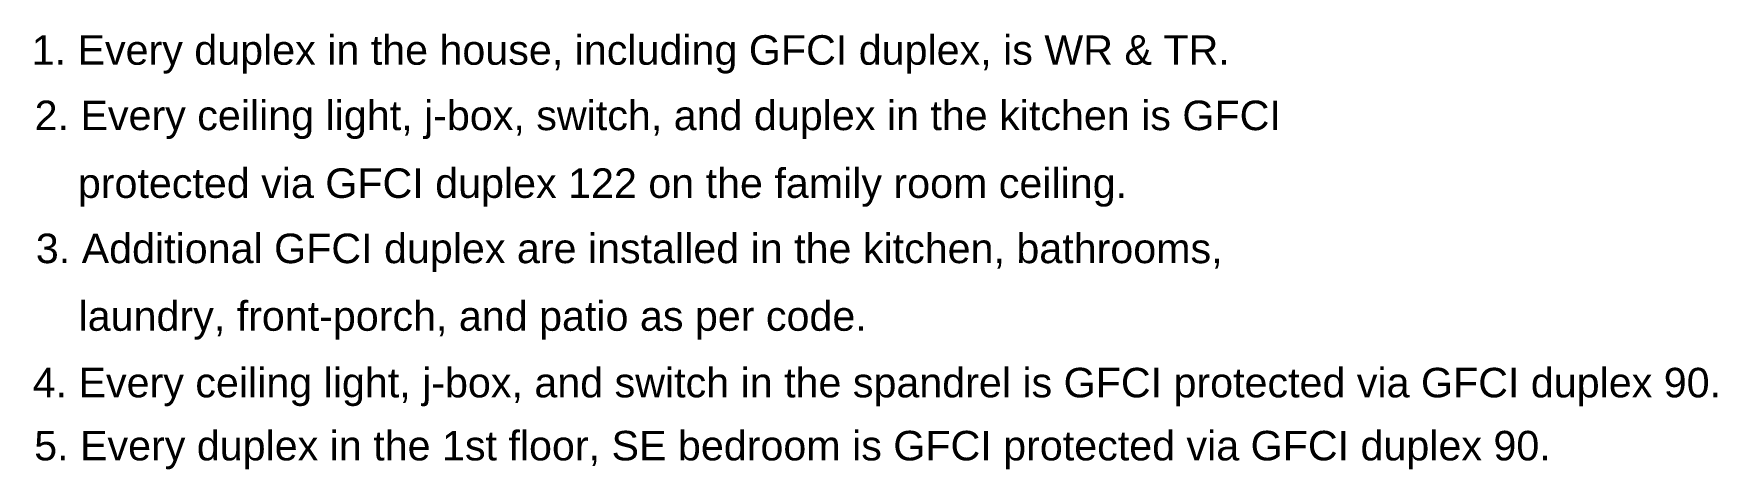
# Model space of a CAD drawing. Header units: inches. Extents: x 290 to 404, y -611 to -581.
import ezdxf

# ---------------------------------------------------------------- set-up
doc = ezdxf.new("R2010")
doc.units = ezdxf.units.IN
doc.header["$MEASUREMENT"] = 0
doc.layers.add('Title Block', color=7, linetype='Continuous')
doc.styles.get("Standard").update_dxf_attribs({"font": 'Arial.ttf', "height": 2})

msp = doc.modelspace()

# ---------------------------------------------------------------- texts
at = {"layer": 'Title Block', "lineweight": 5}
for s, p in [('1. Every duplex in the house, including GFCI duplex, is WR & TR.', (289.71, -583.4)), ('2. Every ceiling light, j-box, switch, and duplex in the kitchen is GFCI', (289.91, -587.83)), ('protected via GFCI duplex 122 on the family room ceiling.', (292.84, -592.42)), ('3. Additional GFCI duplex are installed in the kitchen, bathrooms,', (289.99, -596.84)), ('laundry, front-porch, and patio as per code.', (292.89, -601.42)), ('4. Every ceiling light, j-box, and switch in the spandrel is GFCI protected via GFCI duplex 90.', (289.78, -605.93)), ('5. Every duplex in the 1st floor, SE bedroom is GFCI protected via GFCI duplex 90.', (289.88, -610.2))]:
    msp.add_text(s, height=2, dxfattribs=at).set_placement(p)

doc.saveas('drawing.dxf')
